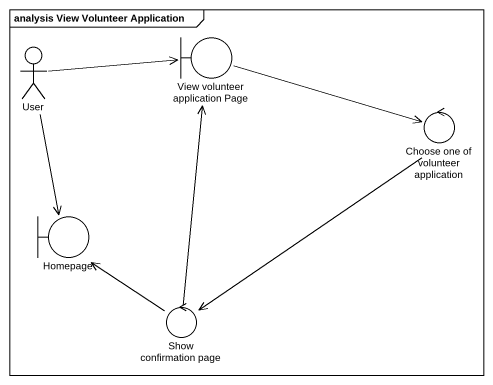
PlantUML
@startuml
mainframe analysis View Volunteer Application
actor User
boundary "View volunteer application Page" as View_volunteer_application
control "Choose one of volunteer application" as Choose_one_of_volunteer
boundary Homepage
control "Show confirmation page" as Show_confirmation_page
User -right-> View_volunteer_application
User --> Homepage
View_volunteer_application -right-> Choose_one_of_volunteer
Choose_one_of_volunteer --> Show_confirmation_page
Show_confirmation_page -up-> View_volunteer_application
Show_confirmation_page -up-> Homepage
@enduml
